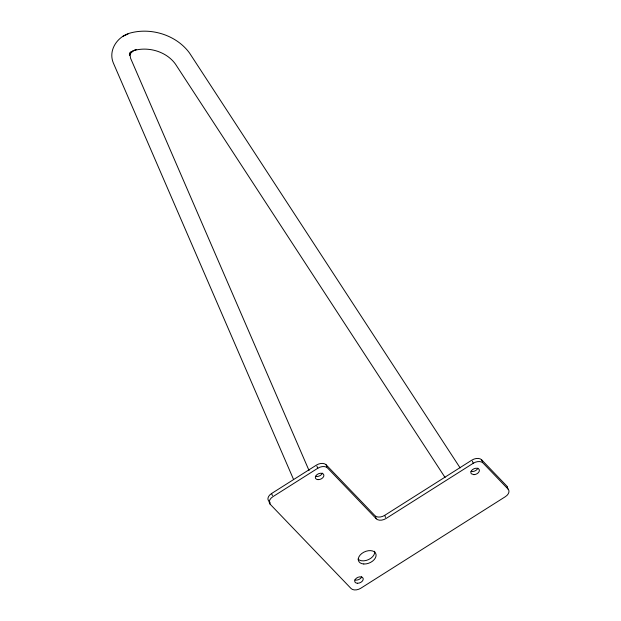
<?xml version="1.0" encoding="UTF-8"?>
<svg xmlns="http://www.w3.org/2000/svg" width="621" height="621" viewBox="0 0 621 621"><rect width="100%" height="100%" fill="white"/><g stroke="black" fill="none" stroke-linecap="round" stroke-linejoin="round"><path stroke-width="0.93" d="M129.362 54.516L130.379 52.987L129.541 55.525L129.828 52.777L130.511 58.095L309.048 470.547M129.416 54.501L133.08 50.984L130.697 52.079L136.348 49.517L134.252 50.441C148.854 46.443 166.513 51.628 175.464 64.118L445.071 477.502M460.122 467.908L189.545 53.057C176.527 35.18 151.369 27.254 130.216 33.029C117.571 36.344 107.938 50.099 113.332 62.969L293.547 479.428M270.151 502.498L268.815 501.1A7.491 4.859 -23.5 0 1 271.556 493.524L316.415 465.113A7.491 4.859 -23.5 0 1 326.134 464.803L374.96 515.671A7.491 4.859 -23.5 0 0 384.678 515.36L471.898 460.122A7.491 4.859 -23.5 0 1 481.617 459.812L506.728 485.971A7.491 4.859 -23.5 0 1 507.574 487.586M508.094 489.115L482.983 462.955A7.491 4.859 -23.5 0 0 473.264 463.266L386.037 518.496A7.491 4.859 -23.5 0 1 376.326 518.814L327.5 467.947A7.491 4.859 -23.5 0 0 317.781 468.257L272.922 496.66A7.491 4.859 -23.5 0 0 270.182 504.244L351.09 588.537A7.491 4.859 -23.5 0 0 360.809 588.227L505.347 496.691A7.491 4.859 -23.5 0 0 508.094 489.115L507.178 487.019M122.671 36.422L128.12 33.953M481.617 459.812L482.525 461.908M472.356 461.17L473.264 463.266M384.678 515.36L385.587 517.456M375.41 516.719L376.326 518.814M326.134 464.803L327.042 466.899M316.873 466.161L317.781 468.257M271.556 493.524L272.464 495.612M269.273 502.148L270.182 504.244M374.673 551.254A9.369 6.07 -23.5 0 1 368.649 559.552A9.369 6.07 -23.5 0 1 358.038 559.102M477.86 468.172A4.494 2.911 -23.5 0 1 471.036 471.308M361.725 576.769A4.494 2.911 -23.5 0 1 354.894 579.905M322.377 473.163A4.494 2.911 -23.5 0 1 315.553 476.299M473.939 474.661L471.37 473.815A4.494 2.911 -23.5 0 1 474.048 468.731A4.494 2.911 -23.5 0 1 479.389 470.485A4.494 2.911 -23.5 0 1 473.939 474.661M363.797 563.992A9.369 6.07 -23.5 0 0 376.039 554.398A9.369 6.07 -23.5 0 0 361.74 553.536A9.369 6.07 -23.5 0 0 363.797 563.992M357.331 583.251A4.494 2.911 -23.5 0 0 363.207 578.648A4.494 2.911 -23.5 0 0 356.345 578.236A4.494 2.911 -23.5 0 0 357.331 583.251M317.991 479.645A4.494 2.911 -23.5 0 0 323.867 475.042A4.494 2.911 -23.5 0 0 317.005 474.623A4.494 2.911 -23.5 0 0 317.991 479.645"/></g></svg>
